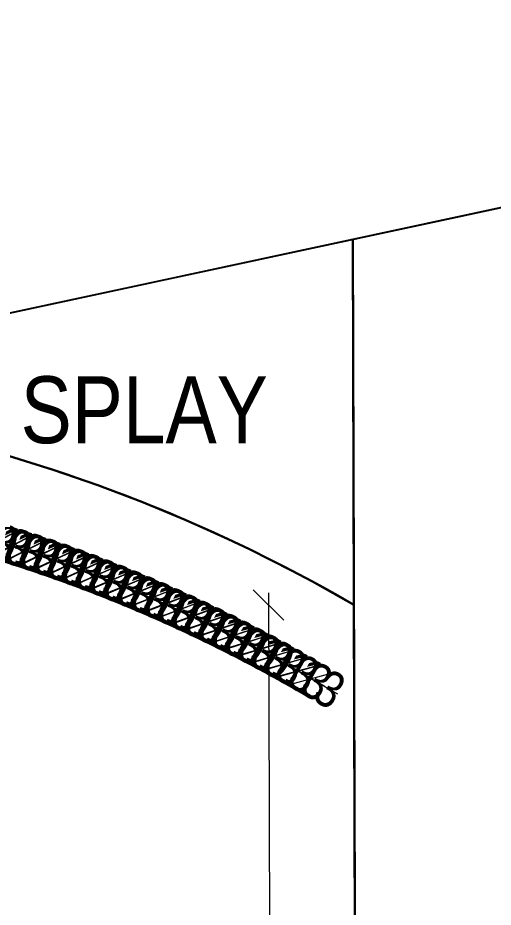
# Model space of a CAD drawing. Header units: millimetres. Extents: x 29397 to 29927, y 26123 to 26652.
# Drawn here: x 29493.05 to 29496.95, y 26360.52 to 26367.82 of the extents above; entities that cross this region are included whole.
import ezdxf

# ---------------------------------------------------------------- set-up
doc = ezdxf.new("R2010")
doc.units = ezdxf.units.MM
doc.header["$LTSCALE"] = 0.3
for name, color, linetype in [('_IndivSubPlot', 180, 'Continuous'), ('_IndivSubPlot_DIMENSION', 7, 'Continuous'), ('_InternalRoad', 3, 'Continuous'), ('_MortgageArea', 147, 'Continuous'), ('_Splay', 90, 'Continuous')]:
    doc.layers.add(name, color=color, linetype=linetype)
doc.layers.get('0').off()
doc.styles.add('PreDCRFont', font='ARIALN.TTF')
doc.dimstyles.new('PDCR-PLOT-INT', dxfattribs={"dimtxt": 0.3, "dimasz": 0.25, "dimexe": 0.25, "dimexo": 0.25, "dimgap": 0.25, "dimtad": 0, "dimzin": 0, "dimdsep": 46, "dimtxsty": 'PreDCRFont', "dimblk": 'OBLIQUE', "dimcen": 0.5, "dimdle": 0.1, "dimadec": 0, "dimazin": 0, "dimtfac": 1, "dimtix": 1, "dimtofl": 0, "dimtmove": 1, "dimatfit": 1, "dimfxl": 1, "dimtolj": 1, "dimtzin": 0, "dimlwd": 15, "dimarcsym": 0})

# ---------------------------------------------------------------- blocks, each defined once
blk = doc.blocks.new('_Oblique')
at = {"color": 0, "linetype": 'ByBlock', "lineweight": -2}
blk.add_line((-0.5, -0.5), (0.5, 0.5), dxfattribs=at)
blk = doc.blocks.new('*D68')
at = {"layer": '_IndivSubPlot_DIMENSION', "color": 0, "lineweight": 15, "transparency": 16777216}
for p, q in [((29495.3463, 26362.4608), (29495.1295, 26362.5854)), ((29495.4584, 26362.3963), (29495.6751, 26362.2717))]:
    blk.add_line(p, q, dxfattribs=at)
at = {"layer": '_IndivSubPlot_DIMENSION', "color": 0, "lineweight": 15, "transparency": 16777216, "xscale": 0.25, "yscale": 0.25, "zscale": 0.25}
for p, rotation in [((29495.3463, 26362.4608), 330.1012814740785), ((29495.4584, 26362.3963), 150.1012814740785)]:
    blk.add_blockref('_Oblique', p, dxfattribs=dict(at, rotation=rotation))
at = {"layer": '_IndivSubPlot_DIMENSION', "color": 0, "lineweight": 15, "transparency": 16777216, "insert": (29495.4023, 26362.4285), "char_height": 0.3, "attachment_point": 5, "rotation": 330.10128, "style": 'PreDCRFont'}
blk.add_mtext('\\A1;0.13', dxfattribs=at)
blk = doc.blocks.new('*D69')
at = {"layer": '_IndivSubPlot_DIMENSION', "color": 0, "lineweight": 15, "transparency": 16777216}
for p, q in [((29495.2396, 26362.5207), (29495.0216, 26362.6431)), ((29495.3524, 26362.4573), (29495.5703, 26362.3349))]:
    blk.add_line(p, q, dxfattribs=at)
at = {"layer": '_IndivSubPlot_DIMENSION', "color": 0, "lineweight": 15, "transparency": 16777216, "xscale": 0.25, "yscale": 0.25, "zscale": 0.25}
for p, rotation in [((29495.2396, 26362.5207), 330.6742392677662), ((29495.3524, 26362.4573), 150.6742392677662)]:
    blk.add_blockref('_Oblique', p, dxfattribs=dict(at, rotation=rotation))
at = {"layer": '_IndivSubPlot_DIMENSION', "color": 0, "lineweight": 15, "transparency": 16777216, "insert": (29495.296, 26362.489), "char_height": 0.3, "attachment_point": 5, "rotation": 330.67424, "style": 'PreDCRFont'}
blk.add_mtext('\\A1;0.13', dxfattribs=at)
blk = doc.blocks.new('*D70')
at = {"layer": '_IndivSubPlot_DIMENSION', "color": 0, "lineweight": 15, "transparency": 16777216}
for p, q in [((29495.1323, 26362.5795), (29494.9131, 26362.6997)), ((29495.2457, 26362.5173), (29495.4649, 26362.397))]:
    blk.add_line(p, q, dxfattribs=at)
at = {"layer": '_IndivSubPlot_DIMENSION', "color": 0, "lineweight": 15, "transparency": 16777216, "xscale": 0.25, "yscale": 0.25, "zscale": 0.25}
for p, rotation in [((29495.1323, 26362.5795), 331.2471970642832), ((29495.2457, 26362.5173), 151.2471970642832)]:
    blk.add_blockref('_Oblique', p, dxfattribs=dict(at, rotation=rotation))
at = {"layer": '_IndivSubPlot_DIMENSION', "color": 0, "lineweight": 15, "transparency": 16777216, "insert": (29495.189, 26362.5484), "char_height": 0.3, "attachment_point": 5, "rotation": 331.2472, "style": 'PreDCRFont'}
blk.add_mtext('\\A1;0.13', dxfattribs=at)
blk = doc.blocks.new('*D71')
at = {"layer": '_IndivSubPlot_DIMENSION', "color": 0, "lineweight": 15, "transparency": 16777216}
for p, q in [((29495.0245, 26362.6372), (29494.8041, 26362.7553)), ((29495.1385, 26362.5761), (29495.3588, 26362.4581))]:
    blk.add_line(p, q, dxfattribs=at)
at = {"layer": '_IndivSubPlot_DIMENSION', "color": 0, "lineweight": 15, "transparency": 16777216, "xscale": 0.25, "yscale": 0.25, "zscale": 0.25}
for p, rotation in [((29495.0245, 26362.6372), 331.8201548594039), ((29495.1385, 26362.5761), 151.820154859404)]:
    blk.add_blockref('_Oblique', p, dxfattribs=dict(at, rotation=rotation))
at = {"layer": '_IndivSubPlot_DIMENSION', "color": 0, "lineweight": 15, "transparency": 16777216, "insert": (29495.0815, 26362.6067), "char_height": 0.3, "attachment_point": 5, "rotation": 331.82015, "style": 'PreDCRFont'}
blk.add_mtext('\\A1;0.13', dxfattribs=at)
blk = doc.blocks.new('*D72')
at = {"layer": '_IndivSubPlot_DIMENSION', "color": 0, "lineweight": 15, "transparency": 16777216}
for p, q in [((29494.916, 26362.6939), (29494.6945, 26362.8097)), ((29495.0306, 26362.6339), (29495.2522, 26362.5181))]:
    blk.add_line(p, q, dxfattribs=at)
at = {"layer": '_IndivSubPlot_DIMENSION', "color": 0, "lineweight": 15, "transparency": 16777216, "xscale": 0.25, "yscale": 0.25, "zscale": 0.25}
for p, rotation in [((29494.916, 26362.6939), 332.3931126548118), ((29495.0306, 26362.6339), 152.3931126548118)]:
    blk.add_blockref('_Oblique', p, dxfattribs=dict(at, rotation=rotation))
at = {"layer": '_IndivSubPlot_DIMENSION', "color": 0, "lineweight": 15, "transparency": 16777216, "insert": (29494.9733, 26362.6639), "char_height": 0.3, "attachment_point": 5, "rotation": 332.39311, "style": 'PreDCRFont'}
blk.add_mtext('\\A1;0.13', dxfattribs=at)
blk = doc.blocks.new('*D73')
at = {"layer": '_IndivSubPlot_DIMENSION', "color": 0, "lineweight": 15, "transparency": 16777216}
for p, q in [((29494.807, 26362.7495), (29494.5844, 26362.8631)), ((29494.9222, 26362.6907), (29495.1449, 26362.577))]:
    blk.add_line(p, q, dxfattribs=at)
at = {"layer": '_IndivSubPlot_DIMENSION', "color": 0, "lineweight": 15, "transparency": 16777216, "xscale": 0.25, "yscale": 0.25, "zscale": 0.25}
for p, rotation in [((29494.807, 26362.7495), 332.9660704496906), ((29494.9222, 26362.6907), 152.9660704496906)]:
    blk.add_blockref('_Oblique', p, dxfattribs=dict(at, rotation=rotation))
at = {"layer": '_IndivSubPlot_DIMENSION', "color": 0, "lineweight": 15, "transparency": 16777216, "insert": (29494.8646, 26362.7201), "char_height": 0.3, "attachment_point": 5, "rotation": 332.96607, "style": 'PreDCRFont'}
blk.add_mtext('\\A1;0.13', dxfattribs=at)
blk = doc.blocks.new('*D74')
at = {"layer": '_IndivSubPlot_DIMENSION', "color": 0, "lineweight": 15, "transparency": 16777216}
for p, q in [((29494.6975, 26362.8039), (29494.4737, 26362.9153)), ((29494.8133, 26362.7463), (29495.0371, 26362.6349))]:
    blk.add_line(p, q, dxfattribs=at)
at = {"layer": '_IndivSubPlot_DIMENSION', "color": 0, "lineweight": 15, "transparency": 16777216, "xscale": 0.25, "yscale": 0.25, "zscale": 0.25}
for p, rotation in [((29494.6975, 26362.8039), 333.5390282440943), ((29494.8133, 26362.7463), 153.5390282440943)]:
    blk.add_blockref('_Oblique', p, dxfattribs=dict(at, rotation=rotation))
at = {"layer": '_IndivSubPlot_DIMENSION', "color": 0, "lineweight": 15, "transparency": 16777216, "insert": (29494.7554, 26362.7751), "char_height": 0.3, "attachment_point": 5, "rotation": 333.53903, "style": 'PreDCRFont'}
blk.add_mtext('\\A1;0.13', dxfattribs=at)
blk = doc.blocks.new('*D75')
at = {"layer": '_IndivSubPlot_DIMENSION', "color": 0, "lineweight": 15, "transparency": 16777216}
for p, q in [((29494.5874, 26362.8573), (29494.3625, 26362.9665)), ((29494.7038, 26362.8008), (29494.9287, 26362.6917))]:
    blk.add_line(p, q, dxfattribs=at)
at = {"layer": '_IndivSubPlot_DIMENSION', "color": 0, "lineweight": 15, "transparency": 16777216, "xscale": 0.25, "yscale": 0.25, "zscale": 0.25}
for p, rotation in [((29494.5874, 26362.8573), 334.1119860400392), ((29494.7038, 26362.8008), 154.1119860400392)]:
    blk.add_blockref('_Oblique', p, dxfattribs=dict(at, rotation=rotation))
at = {"layer": '_IndivSubPlot_DIMENSION', "color": 0, "lineweight": 15, "transparency": 16777216, "insert": (29494.6456, 26362.8291), "char_height": 0.3, "attachment_point": 5, "rotation": 334.11199, "style": 'PreDCRFont'}
blk.add_mtext('\\A1;0.13', dxfattribs=at)
blk = doc.blocks.new('*D76')
at = {"layer": '_IndivSubPlot_DIMENSION', "color": 0, "lineweight": 15, "transparency": 16777216}
for p, q in [((29494.4768, 26362.9096), (29494.2508, 26363.0165)), ((29494.5937, 26362.8543), (29494.8197, 26362.7474))]:
    blk.add_line(p, q, dxfattribs=at)
at = {"layer": '_IndivSubPlot_DIMENSION', "color": 0, "lineweight": 15, "transparency": 16777216, "xscale": 0.25, "yscale": 0.25, "zscale": 0.25}
for p, rotation in [((29494.4768, 26362.9096), 334.6849438333512), ((29494.5937, 26362.8543), 154.6849438333512)]:
    blk.add_blockref('_Oblique', p, dxfattribs=dict(at, rotation=rotation))
at = {"layer": '_IndivSubPlot_DIMENSION', "color": 0, "lineweight": 15, "transparency": 16777216, "insert": (29494.5353, 26362.8819), "char_height": 0.3, "attachment_point": 5, "rotation": 334.68494, "style": 'PreDCRFont'}
blk.add_mtext('\\A1;0.13', dxfattribs=at)
blk = doc.blocks.new('*D77')
at = {"layer": '_IndivSubPlot_DIMENSION', "color": 0, "lineweight": 15, "transparency": 16777216}
for p, q in [((29494.3657, 26362.9608), (29494.1386, 26363.0654)), ((29494.4832, 26362.9066), (29494.7102, 26362.802))]:
    blk.add_line(p, q, dxfattribs=at)
at = {"layer": '_IndivSubPlot_DIMENSION', "color": 0, "lineweight": 15, "transparency": 16777216, "xscale": 0.25, "yscale": 0.25, "zscale": 0.25}
for p, rotation in [((29494.3657, 26362.9608), 335.2579016312111), ((29494.4832, 26362.9066), 155.2579016312111)]:
    blk.add_blockref('_Oblique', p, dxfattribs=dict(at, rotation=rotation))
at = {"layer": '_IndivSubPlot_DIMENSION', "color": 0, "lineweight": 15, "transparency": 16777216, "insert": (29494.4244, 26362.9337), "char_height": 0.3, "attachment_point": 5, "rotation": 335.2579, "style": 'PreDCRFont'}
blk.add_mtext('\\A1;0.13', dxfattribs=at)
blk = doc.blocks.new('*D78')
at = {"layer": '_IndivSubPlot_DIMENSION', "color": 0, "lineweight": 15, "transparency": 16777216}
for p, q in [((29494.2541, 26363.0108), (29494.026, 26363.1132)), ((29494.3721, 26362.9579), (29494.6001, 26362.8555))]:
    blk.add_line(p, q, dxfattribs=at)
at = {"layer": '_IndivSubPlot_DIMENSION', "color": 0, "lineweight": 15, "transparency": 16777216, "xscale": 0.25, "yscale": 0.25, "zscale": 0.25}
for p, rotation in [((29494.2541, 26363.0108), 335.8308594239023), ((29494.3721, 26362.9579), 155.8308594239023)]:
    blk.add_blockref('_Oblique', p, dxfattribs=dict(at, rotation=rotation))
at = {"layer": '_IndivSubPlot_DIMENSION', "color": 0, "lineweight": 15, "transparency": 16777216, "insert": (29494.3131, 26362.9844), "char_height": 0.3, "attachment_point": 5, "rotation": 335.83086, "style": 'PreDCRFont'}
blk.add_mtext('\\A1;0.13', dxfattribs=at)
blk = doc.blocks.new('*D79')
at = {"layer": '_IndivSubPlot_DIMENSION', "color": 0, "lineweight": 15, "transparency": 16777216}
for p, q in [((29494.1419, 26363.0598), (29493.9128, 26363.1598)), ((29494.2605, 26363.008), (29494.4896, 26362.9079))]:
    blk.add_line(p, q, dxfattribs=at)
at = {"layer": '_IndivSubPlot_DIMENSION', "color": 0, "lineweight": 15, "transparency": 16777216, "xscale": 0.25, "yscale": 0.25, "zscale": 0.25}
for p, rotation in [((29494.1419, 26363.0598), 336.4038172209018), ((29494.2605, 26363.008), 156.4038172209017)]:
    blk.add_blockref('_Oblique', p, dxfattribs=dict(at, rotation=rotation))
at = {"layer": '_IndivSubPlot_DIMENSION', "color": 0, "lineweight": 15, "transparency": 16777216, "insert": (29494.2012, 26363.0339), "char_height": 0.3, "attachment_point": 5, "rotation": 336.40382, "style": 'PreDCRFont'}
blk.add_mtext('\\A1;0.13', dxfattribs=at)
blk = doc.blocks.new('*D80')
at = {"layer": '_IndivSubPlot_DIMENSION', "color": 0, "lineweight": 15, "transparency": 16777216}
for p, q in [((29494.0293, 26363.1076), (29493.7992, 26363.2054)), ((29494.1484, 26363.057), (29494.3784, 26362.9592))]:
    blk.add_line(p, q, dxfattribs=at)
at = {"layer": '_IndivSubPlot_DIMENSION', "color": 0, "lineweight": 15, "transparency": 16777216, "xscale": 0.25, "yscale": 0.25, "zscale": 0.25}
for p, rotation in [((29494.0293, 26363.1076), 336.976775015093), ((29494.1484, 26363.057), 156.976775015093)]:
    blk.add_blockref('_Oblique', p, dxfattribs=dict(at, rotation=rotation))
at = {"layer": '_IndivSubPlot_DIMENSION', "color": 0, "lineweight": 15, "transparency": 16777216, "insert": (29494.0888, 26363.0823), "char_height": 0.3, "attachment_point": 5, "rotation": 336.97678, "style": 'PreDCRFont'}
blk.add_mtext('\\A1;0.13', dxfattribs=at)
blk = doc.blocks.new('*D81')
at = {"layer": '_IndivSubPlot_DIMENSION', "color": 0, "lineweight": 15, "transparency": 16777216}
for p, q in [((29493.9162, 26363.1543), (29493.6852, 26363.2497)), ((29494.0358, 26363.1049), (29494.2668, 26363.0094))]:
    blk.add_line(p, q, dxfattribs=at)
at = {"layer": '_IndivSubPlot_DIMENSION', "color": 0, "lineweight": 15, "transparency": 16777216, "xscale": 0.25, "yscale": 0.25, "zscale": 0.25}
for p, rotation in [((29493.9162, 26363.1543), 337.5497328108193), ((29494.0358, 26363.1049), 157.5497328108193)]:
    blk.add_blockref('_Oblique', p, dxfattribs=dict(at, rotation=rotation))
at = {"layer": '_IndivSubPlot_DIMENSION', "color": 0, "lineweight": 15, "transparency": 16777216, "insert": (29493.976, 26363.1296), "char_height": 0.3, "attachment_point": 5, "rotation": 337.54973, "style": 'PreDCRFont'}
blk.add_mtext('\\A1;0.13', dxfattribs=at)
blk = doc.blocks.new('*D82')
at = {"layer": '_IndivSubPlot_DIMENSION', "color": 0, "lineweight": 15, "transparency": 16777216}
for p, q in [((29493.8027, 26363.1998), (29493.5707, 26363.293)), ((29493.9227, 26363.1516), (29494.1547, 26363.0585))]:
    blk.add_line(p, q, dxfattribs=at)
at = {"layer": '_IndivSubPlot_DIMENSION', "color": 0, "lineweight": 15, "transparency": 16777216, "xscale": 0.25, "yscale": 0.25, "zscale": 0.25}
for p, rotation in [((29493.8027, 26363.1998), 338.122690605256), ((29493.9227, 26363.1516), 158.122690605256)]:
    blk.add_blockref('_Oblique', p, dxfattribs=dict(at, rotation=rotation))
at = {"layer": '_IndivSubPlot_DIMENSION', "color": 0, "lineweight": 15, "transparency": 16777216, "insert": (29493.8627, 26363.1757), "char_height": 0.3, "attachment_point": 5, "rotation": 338.12269, "style": 'PreDCRFont'}
blk.add_mtext('\\A1;0.13', dxfattribs=at)
blk = doc.blocks.new('*D83')
at = {"layer": '_IndivSubPlot_DIMENSION', "color": 0, "lineweight": 15, "transparency": 16777216}
for p, q in [((29493.6887, 26363.2442), (29493.4558, 26363.3351)), ((29493.8092, 26363.1973), (29494.0421, 26363.1064))]:
    blk.add_line(p, q, dxfattribs=at)
at = {"layer": '_IndivSubPlot_DIMENSION', "color": 0, "lineweight": 15, "transparency": 16777216, "xscale": 0.25, "yscale": 0.25, "zscale": 0.25}
for p, rotation in [((29493.6887, 26363.2442), 338.6956484010466), ((29493.8092, 26363.1973), 158.6956484010466)]:
    blk.add_blockref('_Oblique', p, dxfattribs=dict(at, rotation=rotation))
at = {"layer": '_IndivSubPlot_DIMENSION', "color": 0, "lineweight": 15, "transparency": 16777216, "insert": (29493.7489, 26363.2208), "char_height": 0.3, "attachment_point": 5, "rotation": 338.69565, "style": 'PreDCRFont'}
blk.add_mtext('\\A1;0.13', dxfattribs=at)
blk = doc.blocks.new('*D84')
at = {"layer": '_IndivSubPlot_DIMENSION', "color": 0, "lineweight": 15, "transparency": 16777216}
for p, q in [((29493.5743, 26363.2875), (29493.3405, 26363.376)), ((29493.6952, 26363.2417), (29493.929, 26363.1532))]:
    blk.add_line(p, q, dxfattribs=at)
at = {"layer": '_IndivSubPlot_DIMENSION', "color": 0, "lineweight": 15, "transparency": 16777216, "xscale": 0.25, "yscale": 0.25, "zscale": 0.25}
for p, rotation in [((29493.5743, 26363.2875), 339.2686061950329), ((29493.6952, 26363.2417), 159.2686061950329)]:
    blk.add_blockref('_Oblique', p, dxfattribs=dict(at, rotation=rotation))
at = {"layer": '_IndivSubPlot_DIMENSION', "color": 0, "lineweight": 15, "transparency": 16777216, "insert": (29493.6347, 26363.2646), "char_height": 0.3, "attachment_point": 5, "rotation": 339.26861, "style": 'PreDCRFont'}
blk.add_mtext('\\A1;0.13', dxfattribs=at)
blk = doc.blocks.new('*D85')
at = {"layer": '_IndivSubPlot_DIMENSION', "color": 0, "lineweight": 15, "transparency": 16777216}
for p, q in [((29493.4594, 26363.3297), (29493.2247, 26363.4158)), ((29493.5808, 26363.2851), (29493.8155, 26363.1989))]:
    blk.add_line(p, q, dxfattribs=at)
at = {"layer": '_IndivSubPlot_DIMENSION', "color": 0, "lineweight": 15, "transparency": 16777216, "xscale": 0.25, "yscale": 0.25, "zscale": 0.25}
for p, rotation in [((29493.4594, 26363.3297), 339.8415639914848), ((29493.5808, 26363.2851), 159.8415639914848)]:
    blk.add_blockref('_Oblique', p, dxfattribs=dict(at, rotation=rotation))
at = {"layer": '_IndivSubPlot_DIMENSION', "color": 0, "lineweight": 15, "transparency": 16777216, "insert": (29493.5201, 26363.3074), "char_height": 0.3, "attachment_point": 5, "rotation": 339.84156, "style": 'PreDCRFont'}
blk.add_mtext('\\A1;0.13', dxfattribs=at)
blk = doc.blocks.new('*D86')
at = {"layer": '_IndivSubPlot_DIMENSION', "color": 0, "lineweight": 15, "transparency": 16777216}
for p, q in [((29493.3441, 26363.3706), (29493.1086, 26363.4544)), ((29493.466, 26363.3273), (29493.7015, 26363.2435))]:
    blk.add_line(p, q, dxfattribs=at)
at = {"layer": '_IndivSubPlot_DIMENSION', "color": 0, "lineweight": 15, "transparency": 16777216, "xscale": 0.25, "yscale": 0.25, "zscale": 0.25}
for p, rotation in [((29493.3441, 26363.3706), 340.4145217855893), ((29493.466, 26363.3273), 160.4145217855893)]:
    blk.add_blockref('_Oblique', p, dxfattribs=dict(at, rotation=rotation))
at = {"layer": '_IndivSubPlot_DIMENSION', "color": 0, "lineweight": 15, "transparency": 16777216, "insert": (29493.4051, 26363.3489), "char_height": 0.3, "attachment_point": 5, "rotation": 340.41452, "style": 'PreDCRFont'}
blk.add_mtext('\\A1;0.13', dxfattribs=at)
blk = doc.blocks.new('*D87')
at = {"layer": '_IndivSubPlot_DIMENSION', "color": 0, "lineweight": 15, "transparency": 16777216}
for p, q in [((29493.2285, 26363.4105), (29492.9921, 26363.4919)), ((29493.3507, 26363.3683), (29493.5871, 26363.2869))]:
    blk.add_line(p, q, dxfattribs=at)
at = {"layer": '_IndivSubPlot_DIMENSION', "color": 0, "lineweight": 15, "transparency": 16777216, "xscale": 0.25, "yscale": 0.25, "zscale": 0.25}
for p, rotation in [((29493.2285, 26363.4105), 340.987479581883), ((29493.3507, 26363.3683), 160.987479581883)]:
    blk.add_blockref('_Oblique', p, dxfattribs=dict(at, rotation=rotation))
at = {"layer": '_IndivSubPlot_DIMENSION', "color": 0, "lineweight": 15, "transparency": 16777216, "insert": (29493.2896, 26363.3894), "char_height": 0.3, "attachment_point": 5, "rotation": 340.98748, "style": 'PreDCRFont'}
blk.add_mtext('\\A1;0.13', dxfattribs=at)
blk = doc.blocks.new('*D88')
at = {"layer": '_IndivSubPlot_DIMENSION', "color": 0, "lineweight": 15, "transparency": 16777216}
for p, q in [((29493.1124, 26363.4491), (29492.8752, 26363.5282)), ((29493.2351, 26363.4082), (29493.4722, 26363.3291))]:
    blk.add_line(p, q, dxfattribs=at)
at = {"layer": '_IndivSubPlot_DIMENSION', "color": 0, "lineweight": 15, "transparency": 16777216, "xscale": 0.25, "yscale": 0.25, "zscale": 0.25}
for p, rotation in [((29493.1124, 26363.4491), 341.5604373760158), ((29493.2351, 26363.4082), 161.5604373760158)]:
    blk.add_blockref('_Oblique', p, dxfattribs=dict(at, rotation=rotation))
at = {"layer": '_IndivSubPlot_DIMENSION', "color": 0, "lineweight": 15, "transparency": 16777216, "insert": (29493.1737, 26363.4287), "char_height": 0.3, "attachment_point": 5, "rotation": 341.56044, "style": 'PreDCRFont'}
blk.add_mtext('\\A1;0.13', dxfattribs=at)
blk = doc.blocks.new('*D89')
at = {"layer": '_IndivSubPlot_DIMENSION', "color": 0, "lineweight": 15, "transparency": 16777216}
for p, q in [((29492.9959, 26363.4866), (29492.758, 26363.5633)), ((29493.119, 26363.4469), (29493.357, 26363.3702))]:
    blk.add_line(p, q, dxfattribs=at)
at = {"layer": '_IndivSubPlot_DIMENSION', "color": 0, "lineweight": 15, "transparency": 16777216, "xscale": 0.25, "yscale": 0.25, "zscale": 0.25}
for p, rotation in [((29492.9959, 26363.4866), 342.13339517099), ((29493.119, 26363.4469), 162.13339517099)]:
    blk.add_blockref('_Oblique', p, dxfattribs=dict(at, rotation=rotation))
at = {"layer": '_IndivSubPlot_DIMENSION', "color": 0, "lineweight": 15, "transparency": 16777216, "insert": (29493.0575, 26363.4668), "char_height": 0.3, "attachment_point": 5, "rotation": 342.1334, "style": 'PreDCRFont'}
blk.add_mtext('\\A1;0.13', dxfattribs=at)
blk = doc.blocks.new('*D90')
at = {"layer": '_IndivSubPlot_DIMENSION', "color": 0, "lineweight": 15, "transparency": 16777216}
for p, q in [((29492.8791, 26363.523), (29492.6404, 26363.5973)), ((29493.0026, 26363.4845), (29493.2413, 26363.4102))]:
    blk.add_line(p, q, dxfattribs=at)
at = {"layer": '_IndivSubPlot_DIMENSION', "color": 0, "lineweight": 15, "transparency": 16777216, "xscale": 0.25, "yscale": 0.25, "zscale": 0.25}
for p, rotation in [((29492.8791, 26363.523), 342.7063529667953), ((29493.0026, 26363.4845), 162.7063529667953)]:
    blk.add_blockref('_Oblique', p, dxfattribs=dict(at, rotation=rotation))
at = {"layer": '_IndivSubPlot_DIMENSION', "color": 0, "lineweight": 15, "transparency": 16777216, "insert": (29492.9409, 26363.5037), "char_height": 0.3, "attachment_point": 5, "rotation": 342.70635, "style": 'PreDCRFont'}
blk.add_mtext('\\A1;0.13', dxfattribs=at)
blk = doc.blocks.new('*D91')
at = {"layer": '_IndivSubPlot_DIMENSION', "color": 0, "lineweight": 15, "transparency": 16777216}
for p, q in [((29492.7619, 26363.5581), (29492.5225, 26363.63)), ((29492.8858, 26363.5209), (29493.1252, 26363.449))]:
    blk.add_line(p, q, dxfattribs=at)
at = {"layer": '_IndivSubPlot_DIMENSION', "color": 0, "lineweight": 15, "transparency": 16777216, "xscale": 0.25, "yscale": 0.25, "zscale": 0.25}
for p, rotation in [((29492.7619, 26363.5581), 343.2793107618409), ((29492.8858, 26363.5209), 163.2793107618409)]:
    blk.add_blockref('_Oblique', p, dxfattribs=dict(at, rotation=rotation))
at = {"layer": '_IndivSubPlot_DIMENSION', "color": 0, "lineweight": 15, "transparency": 16777216, "insert": (29492.8239, 26363.5395), "char_height": 0.3, "attachment_point": 5, "rotation": 343.27931, "style": 'PreDCRFont'}
blk.add_mtext('\\A1;0.13', dxfattribs=at)
blk = doc.blocks.new('*D92')
at = {"layer": '_IndivSubPlot_DIMENSION', "color": 0, "lineweight": 15, "transparency": 16777216}
for p, q in [((29492.6444, 26363.5921), (29492.4043, 26363.6616)), ((29492.7686, 26363.5561), (29493.0088, 26363.4866))]:
    blk.add_line(p, q, dxfattribs=at)
at = {"layer": '_IndivSubPlot_DIMENSION', "color": 0, "lineweight": 15, "transparency": 16777216, "xscale": 0.25, "yscale": 0.25, "zscale": 0.25}
for p, rotation in [((29492.6444, 26363.5921), 343.8522685572163), ((29492.7686, 26363.5561), 163.8522685572163)]:
    blk.add_blockref('_Oblique', p, dxfattribs=dict(at, rotation=rotation))
at = {"layer": '_IndivSubPlot_DIMENSION', "color": 0, "lineweight": 15, "transparency": 16777216, "insert": (29492.7065, 26363.5741), "char_height": 0.3, "attachment_point": 5, "rotation": 343.85227, "style": 'PreDCRFont'}
blk.add_mtext('\\A1;0.13', dxfattribs=at)
blk = doc.blocks.new('*D116')
at = {"layer": '_IndivSubPlot_DIMENSION', "color": 0, "lineweight": 15, "transparency": 16777216}
for p, q in [((29495.107, 26363.101), (29495.1312, 26355.1292)), ((29495.1593, 26345.8486), (29495.1351, 26353.8203))]:
    blk.add_line(p, q, dxfattribs=at)
at = {"layer": '_IndivSubPlot_DIMENSION', "color": 0, "lineweight": 15, "transparency": 16777216, "xscale": 0.25, "yscale": 0.25, "zscale": 0.25}
for p, rotation in [((29495.1073, 26363.001), 90.17353337462694), ((29495.159, 26345.9486), 270.173533374627)]:
    blk.add_blockref('_Oblique', p, dxfattribs=dict(at, rotation=rotation))
at = {"layer": '_IndivSubPlot_DIMENSION', "color": 0, "lineweight": 15, "transparency": 16777216, "insert": (29495.1332, 26354.4748), "char_height": 0.3, "attachment_point": 5, "rotation": 270.17353, "style": 'PreDCRFont'}
blk.add_mtext('\\A1;17.05', dxfattribs=at)

msp = doc.modelspace()

# ---------------------------------------------------------------- linework, layer by layer
at = {"layer": '_IndivSubPlot'}
msp.add_lwpolyline([(29495.859, 26345.9507), (29495.8073, 26363.0031), (29495.6952, 26363.0676), (29495.5824, 26363.1309), (29495.469, 26363.1932), (29495.355, 26363.2542), (29495.2404, 26363.3142), (29495.1252, 26363.373), (29495.0094, 26363.4306), (29494.8931, 26363.4871), (29494.7761, 26363.5424), (29494.6587, 26363.5965), (29494.5407, 26363.6495), (29494.4221, 26363.7012), (29494.3031, 26363.7518), (29494.1836, 26363.8012), (29494.0635, 26363.8494), (29493.943, 26363.8964), (29493.8221, 26363.9422), (29493.7006, 26363.9868), (29493.5788, 26364.0301), (29493.4565, 26364.0723), (29493.3338, 26364.1132), (29493.2107, 26364.1529), (29493.0872, 26364.1913), (29492.9633, 26364.2285)], dxfattribs=at)
at = {"layer": '_InternalRoad'}
for points in [[(29579.1901, 26382.0096), (29579.1512, 26394.5679), (29560.6099, 26388.782), (29544.6462, 26388.782), (29449.6389, 26368.351), (29450.0524, 26356.1656), (29545.9219, 26376.782), (29562.4388, 26376.782)], [(29507.7905, 26368.582), (29495.7982, 26366.0031), (29496.0058, 26297.4807), (29508.0089, 26296.4638)]]:
    msp.add_lwpolyline(points, close=True, dxfattribs=at)
at = {"layer": '_MortgageArea'}
msp.add_lwpolyline([(29495.8073, 26363.0031, 0.120132), (29489.9323, 26364.7417), (29480.5681, 26362.7279), (29480.619, 26345.9045), (29495.859, 26345.9507)], format="xyb", close=True, dxfattribs=at)
at = {"layer": '_Splay'}
msp.add_lwpolyline([(29495.7982, 26366.0031), (29489.9323, 26364.7417, -0.120132), (29495.8073, 26363.0031)], format="xyb", close=True, dxfattribs=at)

# ---------------------------------------------------------------- texts
at = {"layer": '_InternalRoad', "lineweight": 30, "style": 'PreDCRFont'}
msp.add_text('    12 Mts.    WIDE    PROPOSED     ROAD', height=2.7432, rotation=11.8742, dxfattribs=at).set_placement((29462.4357, 26363.7306))
at = {"layer": '_Splay', "lineweight": 30, "style": 'PreDCRFont'}
msp.add_text('SPLAY', height=0.549, dxfattribs=at).set_placement((29493.0751, 26364.3297))

# ---------------------------------------------------------------- dimensions: what is measured, and where the dimension line sits
at = {"layer": '_IndivSubPlot_DIMENSION', "lineweight": 15}
for p1, p2, text, picture, middle in [((29492.7686, 26363.5561), (29492.6444, 26363.5921), '0.13', '*D92', (29492.7065, 26363.5741)), ((29492.8858, 26363.5209), (29492.7619, 26363.5581), '0.13', '*D91', (29492.8239, 26363.5395)), ((29493.0026, 26363.4845), (29492.8791, 26363.523), '0.13', '*D90', (29492.9409, 26363.5037)), ((29493.119, 26363.4469), (29492.9959, 26363.4866), '0.13', '*D89', (29493.0575, 26363.4668)), ((29493.2351, 26363.4082), (29493.1124, 26363.4491), '0.13', '*D88', (29493.1737, 26363.4287)), ((29493.3507, 26363.3683), (29493.2285, 26363.4105), '0.13', '*D87', (29493.2896, 26363.3894)), ((29493.466, 26363.3273), (29493.3441, 26363.3706), '0.13', '*D86', (29493.4051, 26363.3489)), ((29493.5808, 26363.2851), (29493.4594, 26363.3297), '0.13', '*D85', (29493.5201, 26363.3074)), ((29493.6952, 26363.2417), (29493.5743, 26363.2875), '0.13', '*D84', (29493.6347, 26363.2646)), ((29493.8092, 26363.1973), (29493.6887, 26363.2442), '0.13', '*D83', (29493.7489, 26363.2208)), ((29493.9227, 26363.1516), (29493.8027, 26363.1998), '0.13', '*D82', (29493.8627, 26363.1757)), ((29494.0358, 26363.1049), (29493.9162, 26363.1543), '0.13', '*D81', (29493.976, 26363.1296)), ((29494.1484, 26363.057), (29494.0293, 26363.1076), '0.13', '*D80', (29494.0888, 26363.0823)), ((29494.2605, 26363.008), (29494.1419, 26363.0598), '0.13', '*D79', (29494.2012, 26363.0339)), ((29494.3721, 26362.9579), (29494.2541, 26363.0108), '0.13', '*D78', (29494.3131, 26362.9844)), ((29494.4832, 26362.9066), (29494.3657, 26362.9608), '0.13', '*D77', (29494.4244, 26362.9337)), ((29494.5937, 26362.8543), (29494.4768, 26362.9096), '0.13', '*D76', (29494.5353, 26362.8819)), ((29494.7038, 26362.8008), (29494.5874, 26362.8573), '0.13', '*D75', (29494.6456, 26362.8291)), ((29494.8133, 26362.7463), (29494.6975, 26362.8039), '0.13', '*D74', (29494.7554, 26362.7751)), ((29495.159, 26345.9486), (29495.1073, 26363.001), '17.05', '*D116', (29495.1332, 26354.4748)), ((29494.9222, 26362.6907), (29494.807, 26362.7495), '0.13', '*D73', (29494.8646, 26362.7201)), ((29495.0306, 26362.6339), (29494.916, 26362.6939), '0.13', '*D72', (29494.9733, 26362.6639)), ((29495.1385, 26362.5761), (29495.0245, 26362.6372), '0.13', '*D71', (29495.0815, 26362.6067)), ((29495.2457, 26362.5173), (29495.1323, 26362.5795), '0.13', '*D70', (29495.189, 26362.5484)), ((29495.3524, 26362.4573), (29495.2396, 26362.5207), '0.13', '*D69', (29495.296, 26362.489)), ((29495.4584, 26362.3963), (29495.3463, 26362.4608), '0.13', '*D68', (29495.4023, 26362.4285))]:
    dim = msp.add_aligned_dim(p1=p1, p2=p2, distance=0, text=text, dimstyle='PDCR-PLOT-INT', dxfattribs=at)
    dim.commit()
    dim.dimension.update_dxf_attribs({"geometry": picture, "text_midpoint": middle})

doc.saveas('drawing.dxf')
